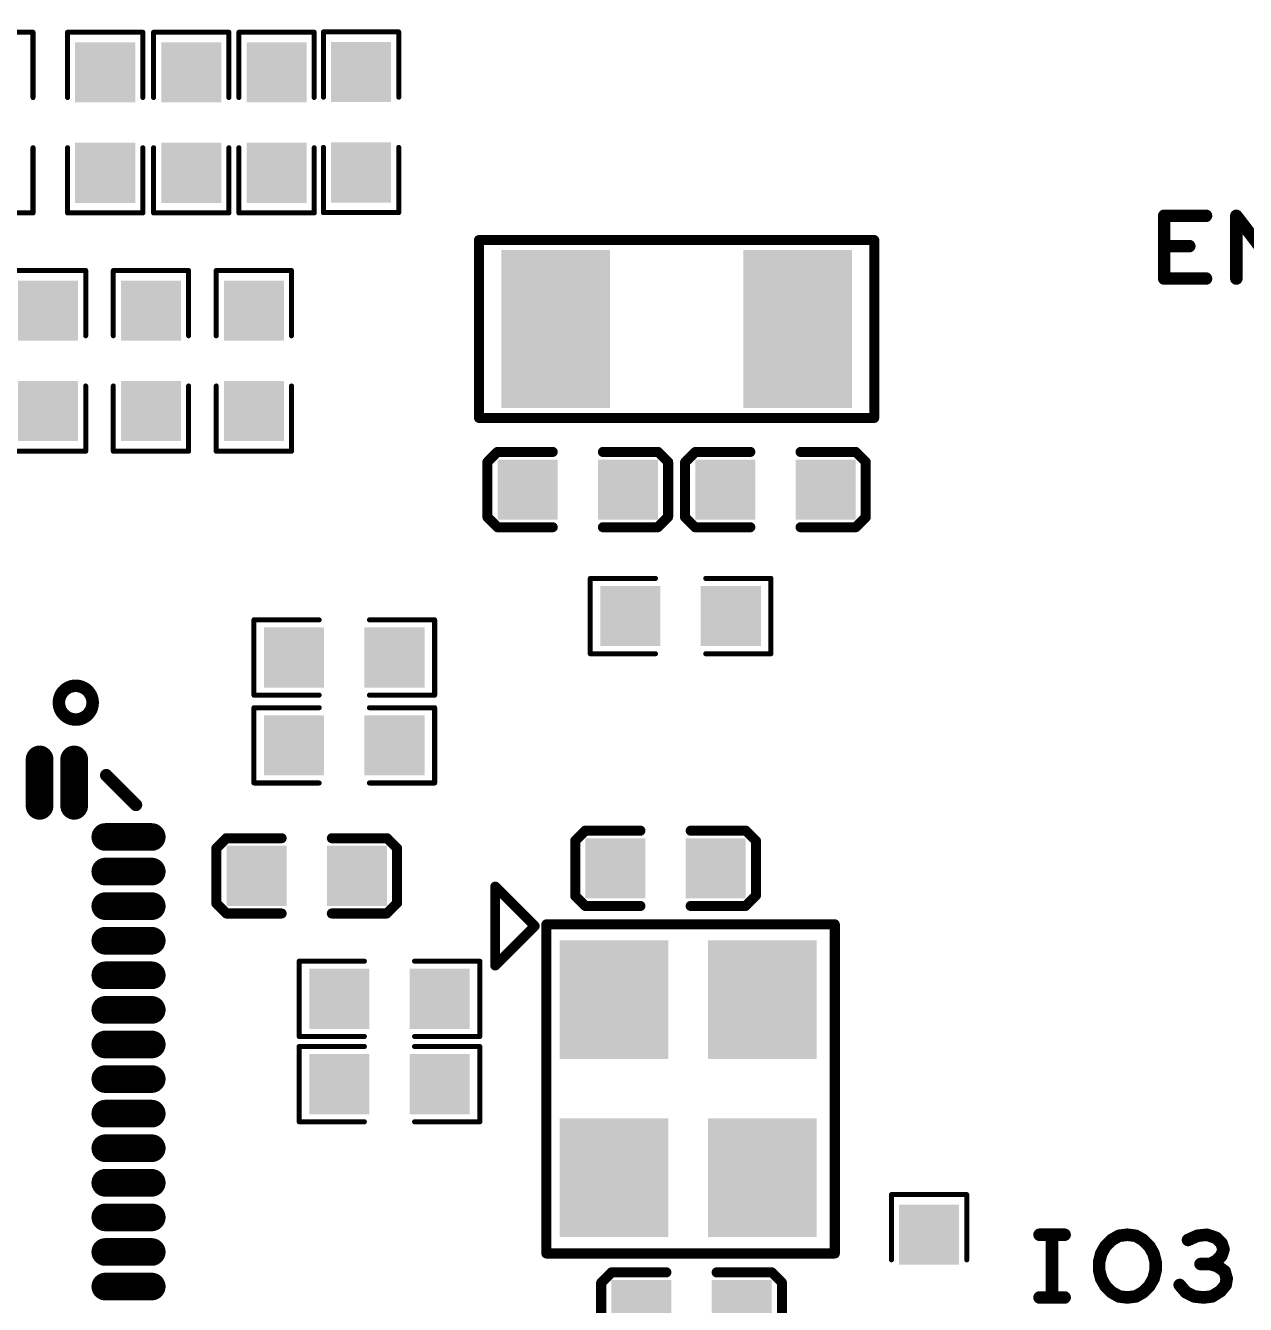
# Model space of a CAD drawing. Extents: x -13 to 102, y 0 to 99.
# Drawn here: x 29.08 to 41.43, y 51.64 to 64.59 of the extents above; entities that cross this region are included whole.
import ezdxf

# ---------------------------------------------------------------- set-up
doc = ezdxf.new("R2010")
doc.units = 0
doc.layers.get('0').update_dxf_attribs({"linetype": 'CONTINUOUS'})
doc.layers.get('DEFPOINTS').update_dxf_attribs({"linetype": 'CONTINUOUS'})
doc.layers.add('SILK_TOP_ART', color=251, linetype='CONTINUOUS')
doc.layers.add('SOLDER_TOP_ART', color=18, linetype='CONTINUOUS')
doc.layers.get('0').off()
doc.dimstyles.get("Standard").update_dxf_attribs({"dimtxt": 3, "dimasz": 3, "dimexe": 0.18, "dimexo": 0, "dimgap": 1.5, "dimtad": 0, "dimtih": 1, "dimtoh": 1, "dimzin": 0, "dimcen": 0.09, "dimazin": 3, "dimtfac": 1, "dimtofl": 0, "dimtmove": 0, "dimatfit": 3})

# ---------------------------------------------------------------- blocks, each defined once
blk = doc.blocks.new('ROUND_309')
at = {"const_width": 0.05}
blk.add_lwpolyline([(-0.025, 0, 1), (0.025, 0, 1)], format="xyb", close=True, dxfattribs=at)
blk = doc.blocks.new('ROUND_214')
at = {"const_width": 0.0508}
blk.add_lwpolyline([(-0.0254, 0, 1), (0.0254, 0, 1)], format="xyb", close=True, dxfattribs=at)
blk = doc.blocks.new('ROUND_159')
at = {"const_width": 0.0635}
blk.add_lwpolyline([(-0.03175, 0, 1), (0.03175, 0, 1)], format="xyb", close=True, dxfattribs=at)
blk = doc.blocks.new('ROUND_320')
at = {"const_width": 0.0254}
blk.add_lwpolyline([(-0.0127, 0, 1), (0.0127, 0, 1)], format="xyb", close=True, dxfattribs=at)
blk = doc.blocks.new('OBLONG_377')
at = {"const_width": 0.28}
blk.add_lwpolyline([(0, 0.235), (0, -0.235)], dxfattribs=at)
at = {"const_width": 0.14}
for points in [[(-0.07, 0.235, 1), (0.07, 0.235, 1)], [(-0.07, -0.235, 1), (0.07, -0.235, 1)]]:
    blk.add_lwpolyline(points, format="xyb", close=True, dxfattribs=at)
blk = doc.blocks.new('OBLONG_376')
at = {"const_width": 0.28}
blk.add_lwpolyline([(0.235, 0), (-0.235, 0)], dxfattribs=at)
at = {"const_width": 0.14}
for points in [[(-0.305, 0, 1), (-0.165, 0, 1)], [(0.165, 0, 1), (0.305, 0, 1)]]:
    blk.add_lwpolyline(points, format="xyb", close=True, dxfattribs=at)
blk = doc.blocks.new('SQUARE_333')
blk.add_solid([(0.304, 0.304), (0.304, -0.304), (-0.304, 0.304), (-0.304, -0.304)])
blk = doc.blocks.new('RECTANGLE_364')
blk.add_solid([(0.55, 0.6), (0.55, -0.6), (-0.55, 0.6), (-0.55, -0.6)])
blk = doc.blocks.new('RECTANGLE_366')
blk.add_solid([(0.55, 0.8), (0.55, -0.8), (-0.55, 0.8), (-0.55, -0.8)])
blk = doc.blocks.new('*U174')
at = {"layer": 'SOLDER_TOP_ART', "color": 0, "linetype": 'CONTINUOUS'}
blk.add_text('88.00', height=3, dxfattribs=at).set_placement((39.771, 0.605))
blk = doc.blocks.new('*D168')
at = {"layer": 'DEFPOINTS', "color": 0, "linetype": 'CONTINUOUS'}
for p in [(1, 82.538), (89, 61.962), (89, 2.079)]:
    blk.add_point(p, dxfattribs=at)
at = {"layer": 'SOLDER_TOP_ART', "color": 0, "linetype": 'CONTINUOUS'}
for p, q in [((1, 82.538), (1, 1.899)), ((89, 61.962), (89, 1.899)), ((4, 2.079), (38.441, 2.079)), ((86, 2.079), (51.559, 2.079))]:
    blk.add_line(p, q, dxfattribs=at)
for points in [[(4, 2.579), (4, 1.579), (1, 2.079)], [(86, 2.579), (86, 1.579), (89, 2.079)]]:
    blk.add_solid(points, dxfattribs=at)
at = {"layer": 'SOLDER_TOP_ART', "linetype": 'CONTINUOUS'}
blk.add_blockref('*U174', (0, 0), dxfattribs=at)

msp = doc.modelspace()

# ---------------------------------------------------------------- linework, layer by layer
at = {"layer": 'SILK_TOP_ART'}
for points, const_width in [([(29.1584, 64.5192), (28.3964, 64.5192)], 0.0508), ([(29.1584, 63.8588), (29.1584, 64.5192)], 0.0508), ([(29.5078, 64.5192), (29.5078, 63.8588)], 0.0508), ([(30.2698, 64.5192), (29.5078, 64.5192)], 0.0508), ([(30.2698, 63.8588), (30.2698, 64.5192)], 0.0508), ([(30.3784, 64.5192), (31.1404, 64.5192)], 0.0508), ([(30.3784, 63.8588), (30.3784, 64.5192)], 0.0508), ([(31.1404, 64.5192), (31.1404, 63.8588)], 0.0508), ([(31.242, 64.5192), (31.242, 63.8588)], 0.0508), ([(32.004, 64.5192), (31.242, 64.5192)], 0.0508), ([(32.004, 63.8588), (32.004, 64.5192)], 0.0508), ([(32.0978, 64.5224), (32.0978, 63.862)], 0.0508), ([(32.8598, 64.5224), (32.0978, 64.5224)], 0.0508), ([(32.8598, 63.862), (32.8598, 64.5224)], 0.0508), ([(29.1584, 63.3508), (29.1584, 62.6904)], 0.0508), ([(29.5078, 62.6904), (29.5078, 63.3508)], 0.0508), ([(30.2698, 63.3508), (30.2698, 62.6904)], 0.0508), ([(30.3784, 63.3508), (30.3784, 62.6904)], 0.0508), ([(31.1404, 62.6904), (31.1404, 63.3508)], 0.0508), ([(31.242, 62.6904), (31.242, 63.3508)], 0.0508), ([(32.004, 63.3508), (32.004, 62.6904)], 0.0508), ([(32.0978, 62.6936), (32.0978, 63.354)], 0.0508), ([(32.8598, 63.354), (32.8598, 62.6936)], 0.0508), ([(29.1584, 62.6904), (28.3964, 62.6904)], 0.0508), ([(30.2698, 62.6904), (29.5078, 62.6904)], 0.0508), ([(30.3784, 62.6904), (31.1404, 62.6904)], 0.0508), ([(32.004, 62.6904), (31.242, 62.6904)], 0.0508), ([(32.8598, 62.6936), (32.0978, 62.6936)], 0.0508), ([(40.6061, 62.0268), (40.6061, 62.6618)], 0.127), ([(40.6061, 62.6618), (41.0295, 62.6618)], 0.127), ([(41.3364, 62.0268), (41.3364, 62.6618)], 0.127), ([(41.3364, 62.6618), (41.8232, 62.0268)], 0.127), ([(33.6718, 62.4162), (37.6718, 62.4162)], 0.1016), ([(33.6718, 60.6162), (33.6718, 62.4162)], 0.1016), ([(37.6718, 62.4162), (37.6718, 60.6162)], 0.1016), ([(40.8601, 62.3549), (40.6061, 62.3549)], 0.127), ([(29.6918, 62.1078), (28.9298, 62.1078)], 0.0508), ([(29.6918, 61.4474), (29.6918, 62.1078)], 0.0508), ([(29.9712, 62.1078), (29.9712, 61.4474)], 0.0508), ([(30.7332, 62.1078), (29.9712, 62.1078)], 0.0508), ([(30.7332, 61.4474), (30.7332, 62.1078)], 0.0508), ([(31.0126, 62.1078), (31.0126, 61.4474)], 0.0508), ([(31.7746, 62.1078), (31.0126, 62.1078)], 0.0508), ([(31.7746, 61.4474), (31.7746, 62.1078)], 0.0508), ([(41.0295, 62.0268), (40.6061, 62.0268)], 0.127), ([(29.6918, 60.9394), (29.6918, 60.279)], 0.0508), ([(29.9712, 60.279), (29.9712, 60.9394)], 0.0508), ([(30.7332, 60.9394), (30.7332, 60.279)], 0.0508), ([(31.0126, 60.279), (31.0126, 60.9394)], 0.0508), ([(31.7746, 60.9394), (31.7746, 60.279)], 0.0508), ([(37.6718, 60.6162), (33.6718, 60.6162)], 0.1016), ([(33.859, 60.2718), (33.7574, 60.1702)], 0.1016), ([(34.4178, 60.2718), (33.859, 60.2718)], 0.1016), ([(34.9258, 60.2718), (35.4846, 60.2718)], 0.1016), ([(35.4846, 60.2718), (35.5862, 60.1705)], 0.1016), ([(35.7574, 60.1669), (35.8623, 60.2718)], 0.1016), ([(35.8623, 60.2718), (36.4178, 60.2718)], 0.1016), ([(37.4846, 60.2718), (36.9258, 60.2718)], 0.1016), ([(37.5862, 60.1702), (37.4846, 60.2718)], 0.1016), ([(29.6918, 60.279), (28.9298, 60.279)], 0.0508), ([(30.7332, 60.279), (29.9712, 60.279)], 0.0508), ([(31.7746, 60.279), (31.0126, 60.279)], 0.0508), ([(33.7574, 60.1702), (33.7574, 59.6114)], 0.1016), ([(35.5862, 60.1705), (35.5862, 59.6147)], 0.1016), ([(35.7574, 59.6111), (35.7574, 60.1669)], 0.1016), ([(37.5862, 59.6114), (37.5862, 60.1702)], 0.1016), ([(33.7574, 59.6114), (33.859, 59.5098)], 0.1016), ([(33.859, 59.5098), (34.4178, 59.5098)], 0.1016), ([(35.4813, 59.5098), (34.9258, 59.5098)], 0.1016), ([(35.5862, 59.6147), (35.4813, 59.5098)], 0.1016), ([(35.859, 59.5098), (35.7574, 59.6111)], 0.1016), ([(36.4178, 59.5098), (35.859, 59.5098)], 0.1016), ([(36.9258, 59.5098), (37.4846, 59.5098)], 0.1016), ([(37.4846, 59.5098), (37.5862, 59.6114)], 0.1016), ([(34.798, 58.9916), (35.4584, 58.9916)], 0.0508), ([(34.798, 58.2296), (34.798, 58.9916)], 0.0508), ([(36.6268, 58.9916), (35.9664, 58.9916)], 0.0508), ([(36.6268, 58.2296), (36.6268, 58.9916)], 0.0508), ([(31.3944, 58.5724), (31.3944, 57.8104)], 0.0508), ([(32.0548, 58.5724), (31.3944, 58.5724)], 0.0508), ([(32.5628, 58.5724), (33.2232, 58.5724)], 0.0508), ([(33.2232, 58.5724), (33.2232, 57.8104)], 0.0508), ([(35.4584, 58.2296), (34.798, 58.2296)], 0.0508), ([(35.9664, 58.2296), (36.6268, 58.2296)], 0.0508), ([(31.3944, 57.8104), (32.0548, 57.8104)], 0.0508), ([(33.2232, 57.8104), (32.5628, 57.8104)], 0.0508), ([(31.3944, 57.6834), (31.3944, 56.9214)], 0.0508), ([(32.0548, 57.6834), (31.3944, 57.6834)], 0.0508), ([(32.5628, 57.6834), (33.2232, 57.6834)], 0.0508), ([(33.2232, 57.6834), (33.2232, 56.9214)], 0.0508), ([(29.9, 57), (30.2, 56.7)], 0.127), ([(31.3944, 56.9214), (32.0548, 56.9214)], 0.0508), ([(33.2232, 56.9214), (32.5628, 56.9214)], 0.0508), ([(34.7472, 56.4388), (34.6456, 56.3372)], 0.1016), ([(35.306, 56.4388), (34.7472, 56.4388)], 0.1016), ([(35.814, 56.4388), (36.3728, 56.4388)], 0.1016), ([(36.3728, 56.4388), (36.4744, 56.3375)], 0.1016), ([(31.1158, 56.3626), (31.0142, 56.261)], 0.1016), ([(31.0142, 56.261), (31.0142, 55.7022)], 0.1016), ([(31.6746, 56.3626), (31.1158, 56.3626)], 0.1016), ([(32.1826, 56.3626), (32.7414, 56.3626)], 0.1016), ([(32.7414, 56.3626), (32.843, 56.2613)], 0.1016), ([(32.843, 56.2613), (32.843, 55.7055)], 0.1016), ([(34.6456, 56.3372), (34.6456, 55.7784)], 0.1016), ([(36.4744, 56.3375), (36.4744, 55.7817)], 0.1016), ([(34.236, 55.4736), (33.836, 55.8736)], 0.1), ([(33.836, 55.8736), (33.836, 55.0736)], 0.1), ([(34.6456, 55.7784), (34.7472, 55.6768)], 0.1016), ([(36.4744, 55.7817), (36.3695, 55.6768)], 0.1016), ([(31.0142, 55.7022), (31.1158, 55.6006)], 0.1016), ([(32.843, 55.7055), (32.7381, 55.6006)], 0.1016), ([(34.7472, 55.6768), (35.306, 55.6768)], 0.1016), ([(36.3695, 55.6768), (35.814, 55.6768)], 0.1016), ([(31.1158, 55.6006), (31.6746, 55.6006)], 0.1016), ([(32.7381, 55.6006), (32.1826, 55.6006)], 0.1016), ([(34.3539, 52.1596), (34.3539, 55.4905)], 0.1016), ([(34.3539, 55.4905), (37.2731, 55.4905)], 0.1016), ([(37.2731, 55.4905), (37.2731, 52.1596)], 0.1016), ([(33.836, 55.0736), (34.236, 55.4736)], 0.1), ([(31.8516, 55.118), (31.8516, 54.356)], 0.0508), ([(32.512, 55.118), (31.8516, 55.118)], 0.0508), ([(33.02, 55.118), (33.6804, 55.118)], 0.0508), ([(33.6804, 55.118), (33.6804, 54.356)], 0.0508), ([(31.8516, 54.356), (32.512, 54.356)], 0.0508), ([(33.6804, 54.356), (33.02, 54.356)], 0.0508), ([(31.8516, 54.2544), (31.8516, 53.4924)], 0.0508), ([(32.512, 54.2544), (31.8516, 54.2544)], 0.0508), ([(33.02, 54.2544), (33.6804, 54.2544)], 0.0508), ([(33.6804, 54.2544), (33.6804, 53.4924)], 0.0508), ([(31.8516, 53.4924), (32.512, 53.4924)], 0.0508), ([(33.6804, 53.4924), (33.02, 53.4924)], 0.0508), ([(37.846, 52.7558), (38.608, 52.7558)], 0.0508), ([(37.846, 52.0954), (37.846, 52.7558)], 0.0508), ([(38.608, 52.7558), (38.608, 52.0954)], 0.0508), ([(39.3446, 52.3494), (39.5986, 52.3494)], 0.127), ([(39.4716, 52.3494), (39.4716, 51.7144)], 0.127), ([(39.969, 52.1589), (40.0113, 52.233)], 0.127), ([(40.0113, 52.233), (40.0749, 52.2965)], 0.127), ([(40.0749, 52.2965), (40.1489, 52.3388)], 0.127), ([(40.1489, 52.3388), (40.2336, 52.3494)], 0.127), ([(40.2336, 52.3494), (40.3183, 52.3388)], 0.127), ([(40.3183, 52.3388), (40.3923, 52.2965)], 0.127), ([(40.3923, 52.2965), (40.4559, 52.233)], 0.127), ([(40.4559, 52.233), (40.4982, 52.1589)], 0.127), ([(40.9427, 52.3388), (40.8474, 52.2965)], 0.127), ([(41.0379, 52.3494), (40.9427, 52.3388)], 0.127), ([(41.1332, 52.3176), (41.0379, 52.3494)], 0.127), ([(41.1861, 52.2647), (41.1332, 52.3176)], 0.127), ([(41.2073, 52.2012), (41.1861, 52.2647)], 0.127), ([(37.2731, 52.1596), (34.3539, 52.1596)], 0.1016), ([(39.9478, 52.0742), (39.969, 52.1589)], 0.127), ([(40.4982, 52.1589), (40.5194, 52.0742)], 0.127), ([(41.1332, 52.0848), (41.1861, 52.1377)], 0.127), ([(41.1861, 52.1377), (41.2073, 52.2012)], 0.127), ([(39.9478, 51.9896), (39.9478, 52.0742)], 0.127), ([(39.969, 51.9049), (39.9478, 51.9896)], 0.127), ([(40.5194, 51.9896), (40.4982, 51.9049)], 0.127), ([(40.5194, 52.0742), (40.5194, 51.9896)], 0.127), ([(41.0697, 52.0531), (40.9744, 52.0531)], 0.127), ([(41.0697, 52.0531), (41.1332, 52.0848)], 0.127), ([(41.1438, 52.0319), (41.0697, 52.0531)], 0.127), ([(41.2179, 51.979), (41.1438, 52.0319)], 0.127), ([(41.239, 51.9049), (41.2179, 51.979)], 0.127), ([(34.9082, 51.8635), (35.0131, 51.9684)], 0.1016), ([(34.9082, 51.3077), (34.9082, 51.8635)], 0.1016), ([(35.0131, 51.9684), (35.5686, 51.9684)], 0.1016), ([(36.6354, 51.9684), (36.0766, 51.9684)], 0.1016), ([(36.737, 51.8668), (36.6354, 51.9684)], 0.1016), ([(36.737, 51.308), (36.737, 51.8668)], 0.1016), ([(40.0113, 51.8308), (39.969, 51.9049)], 0.127), ([(40.4982, 51.9049), (40.4559, 51.8308)], 0.127), ([(40.7628, 51.8414), (40.8263, 51.7673)], 0.127), ([(41.1755, 51.7779), (41.2284, 51.8414)], 0.127), ([(41.2284, 51.8414), (41.239, 51.9049)], 0.127), ([(39.3446, 51.7144), (39.5986, 51.7144)], 0.127), ([(40.0749, 51.7673), (40.0113, 51.8308)], 0.127), ([(40.1489, 51.725), (40.0749, 51.7673)], 0.127), ([(40.2336, 51.7144), (40.1489, 51.725)], 0.127), ([(40.3183, 51.725), (40.2336, 51.7144)], 0.127), ([(40.3923, 51.7673), (40.3183, 51.725)], 0.127), ([(40.4559, 51.8308), (40.3923, 51.7673)], 0.127), ([(40.8263, 51.7673), (40.9109, 51.725)], 0.127), ([(40.9109, 51.725), (41.0062, 51.7144)], 0.127), ([(41.0062, 51.7144), (41.0909, 51.725)], 0.127), ([(41.0909, 51.725), (41.1755, 51.7779)], 0.127)]:
    msp.add_lwpolyline(points, dxfattribs=dict(at, const_width=const_width))
at = {"layer": 'SILK_TOP_ART', "const_width": 0.127}
msp.add_lwpolyline([(29.42008, 57.73419, 1), (29.7619, 57.73419, 1)], format="xyb", close=True, dxfattribs=at)

# ---------------------------------------------------------------- block references
at = {"layer": 'SILK_TOP_ART'}
for name, p in [('ROUND_320', (29.1584, 64.5192)), ('ROUND_320', (29.1584, 64.5192)), ('ROUND_320', (29.5078, 64.5192)), ('ROUND_320', (29.5078, 64.5192)), ('ROUND_320', (30.2698, 64.5192)), ('ROUND_320', (30.2698, 64.5192)), ('ROUND_320', (30.3784, 64.5192)), ('ROUND_320', (30.3784, 64.5192)), ('ROUND_320', (31.1404, 64.5192)), ('ROUND_320', (31.1404, 64.5192)), ('ROUND_320', (31.242, 64.5192)), ('ROUND_320', (31.242, 64.5192)), ('ROUND_320', (32.004, 64.5192)), ('ROUND_320', (32.004, 64.5192)), ('ROUND_320', (32.0978, 64.5224)), ('ROUND_320', (32.0978, 64.5224)), ('ROUND_320', (32.8598, 64.5224)), ('ROUND_320', (32.8598, 64.5224)), ('ROUND_320', (29.1584, 63.8588)), ('ROUND_320', (29.5078, 63.8588)), ('ROUND_320', (30.2698, 63.8588)), ('ROUND_320', (30.3784, 63.8588)), ('ROUND_320', (31.1404, 63.8588)), ('ROUND_320', (31.242, 63.8588)), ('ROUND_320', (32.004, 63.8588)), ('ROUND_320', (32.0978, 63.862)), ('ROUND_320', (32.8598, 63.862)), ('ROUND_320', (29.1584, 63.3508)), ('ROUND_320', (29.5078, 63.3508)), ('ROUND_320', (30.2698, 63.3508)), ('ROUND_320', (30.3784, 63.3508)), ('ROUND_320', (31.1404, 63.3508)), ('ROUND_320', (31.242, 63.3508)), ('ROUND_320', (32.004, 63.3508)), ('ROUND_320', (32.0978, 63.354)), ('ROUND_320', (32.8598, 63.354)), ('ROUND_320', (29.1584, 62.6904)), ('ROUND_320', (29.1584, 62.6904)), ('ROUND_320', (29.5078, 62.6904)), ('ROUND_320', (29.5078, 62.6904)), ('ROUND_320', (30.2698, 62.6904)), ('ROUND_320', (30.2698, 62.6904)), ('ROUND_320', (30.3784, 62.6904)), ('ROUND_320', (30.3784, 62.6904)), ('ROUND_320', (31.1404, 62.6904)), ('ROUND_320', (31.1404, 62.6904)), ('ROUND_320', (31.242, 62.6904)), ('ROUND_320', (31.242, 62.6904)), ('ROUND_320', (32.004, 62.6904)), ('ROUND_320', (32.004, 62.6904)), ('ROUND_320', (32.0978, 62.6936)), ('ROUND_320', (32.0978, 62.6936)), ('ROUND_320', (32.8598, 62.6936)), ('ROUND_320', (32.8598, 62.6936)), ('ROUND_159', (40.6061, 62.6618)), ('ROUND_159', (41.0295, 62.6618)), ('ROUND_159', (41.3364, 62.6618)), ('ROUND_214', (33.6718, 62.4162)), ('ROUND_214', (33.6718, 62.4162)), ('ROUND_214', (37.6718, 62.4162)), ('ROUND_214', (37.6718, 62.4162)), ('ROUND_159', (40.6061, 62.3549)), ('ROUND_159', (40.8601, 62.3549)), ('ROUND_320', (29.6918, 62.1078)), ('ROUND_320', (29.6918, 62.1078)), ('ROUND_320', (29.9712, 62.1078)), ('ROUND_320', (29.9712, 62.1078)), ('ROUND_320', (30.7332, 62.1078)), ('ROUND_320', (30.7332, 62.1078)), ('ROUND_320', (31.0126, 62.1078)), ('ROUND_320', (31.0126, 62.1078)), ('ROUND_320', (31.7746, 62.1078)), ('ROUND_320', (31.7746, 62.1078)), ('ROUND_159', (40.6061, 62.0268)), ('ROUND_159', (41.0295, 62.0268)), ('ROUND_159', (41.3364, 62.0268)), ('ROUND_320', (29.6918, 61.4474)), ('ROUND_320', (29.9712, 61.4474)), ('ROUND_320', (30.7332, 61.4474)), ('ROUND_320', (31.0126, 61.4474)), ('ROUND_320', (31.7746, 61.4474)), ('ROUND_320', (29.6918, 60.9394)), ('ROUND_320', (29.9712, 60.9394)), ('ROUND_320', (30.7332, 60.9394)), ('ROUND_320', (31.0126, 60.9394)), ('ROUND_320', (31.7746, 60.9394)), ('ROUND_214', (33.6718, 60.6162)), ('ROUND_214', (33.6718, 60.6162)), ('ROUND_214', (37.6718, 60.6162)), ('ROUND_214', (37.6718, 60.6162)), ('ROUND_214', (33.859, 60.2718)), ('ROUND_214', (33.859, 60.2718)), ('ROUND_214', (34.4178, 60.2718)), ('ROUND_214', (34.9258, 60.2718)), ('ROUND_214', (35.4846, 60.2718)), ('ROUND_214', (35.4846, 60.2718)), ('ROUND_214', (35.8623, 60.2718)), ('ROUND_214', (35.8623, 60.2718)), ('ROUND_214', (36.4178, 60.2718)), ('ROUND_214', (36.9258, 60.2718)), ('ROUND_214', (37.4846, 60.2718)), ('ROUND_214', (37.4846, 60.2718)), ('ROUND_320', (29.6918, 60.279)), ('ROUND_320', (29.6918, 60.279)), ('ROUND_320', (29.9712, 60.279)), ('ROUND_320', (29.9712, 60.279)), ('ROUND_320', (30.7332, 60.279)), ('ROUND_320', (30.7332, 60.279)), ('ROUND_320', (31.0126, 60.279)), ('ROUND_320', (31.0126, 60.279)), ('ROUND_320', (31.7746, 60.279)), ('ROUND_320', (31.7746, 60.279)), ('ROUND_214', (33.7574, 60.1702)), ('ROUND_214', (33.7574, 60.1702)), ('ROUND_214', (35.5862, 60.1705)), ('ROUND_214', (35.5862, 60.1705)), ('ROUND_214', (35.7574, 60.1669)), ('ROUND_214', (35.7574, 60.1669)), ('ROUND_214', (37.5862, 60.1702)), ('ROUND_214', (37.5862, 60.1702)), ('ROUND_214', (33.7574, 59.6114)), ('ROUND_214', (33.7574, 59.6114)), ('ROUND_214', (33.859, 59.5098)), ('ROUND_214', (33.859, 59.5098)), ('ROUND_214', (34.4178, 59.5098)), ('ROUND_214', (34.9258, 59.5098)), ('ROUND_214', (35.4813, 59.5098)), ('ROUND_214', (35.4813, 59.5098)), ('ROUND_214', (35.5862, 59.6147)), ('ROUND_214', (35.5862, 59.6147)), ('ROUND_214', (35.7574, 59.6111)), ('ROUND_214', (35.7574, 59.6111)), ('ROUND_214', (35.859, 59.5098)), ('ROUND_214', (35.859, 59.5098)), ('ROUND_214', (36.4178, 59.5098)), ('ROUND_214', (36.9258, 59.5098)), ('ROUND_214', (37.4846, 59.5098)), ('ROUND_214', (37.4846, 59.5098)), ('ROUND_214', (37.5862, 59.6114)), ('ROUND_214', (37.5862, 59.6114)), ('ROUND_320', (34.798, 58.9916)), ('ROUND_320', (34.798, 58.9916)), ('ROUND_320', (35.4584, 58.9916)), ('ROUND_320', (35.9664, 58.9916)), ('ROUND_320', (36.6268, 58.9916)), ('ROUND_320', (36.6268, 58.9916)), ('ROUND_320', (31.3944, 58.5724)), ('ROUND_320', (31.3944, 58.5724)), ('ROUND_320', (32.0548, 58.5724)), ('ROUND_320', (32.5628, 58.5724)), ('ROUND_320', (33.2232, 58.5724)), ('ROUND_320', (33.2232, 58.5724)), ('ROUND_320', (34.798, 58.2296)), ('ROUND_320', (34.798, 58.2296)), ('ROUND_320', (35.4584, 58.2296)), ('ROUND_320', (35.9664, 58.2296)), ('ROUND_320', (36.6268, 58.2296)), ('ROUND_320', (36.6268, 58.2296)), ('ROUND_320', (31.3944, 57.8104)), ('ROUND_320', (31.3944, 57.8104)), ('ROUND_320', (32.0548, 57.8104)), ('ROUND_320', (32.5628, 57.8104)), ('ROUND_320', (33.2232, 57.8104)), ('ROUND_320', (33.2232, 57.8104)), ('ROUND_320', (31.3944, 57.6834)), ('ROUND_320', (31.3944, 57.6834)), ('ROUND_320', (32.0548, 57.6834)), ('ROUND_320', (32.5628, 57.6834)), ('ROUND_320', (33.2232, 57.6834)), ('ROUND_320', (33.2232, 57.6834)), ('ROUND_159', (29.9, 57)), ('ROUND_320', (31.3944, 56.9214)), ('ROUND_320', (31.3944, 56.9214)), ('ROUND_320', (32.0548, 56.9214)), ('ROUND_320', (32.5628, 56.9214)), ('ROUND_320', (33.2232, 56.9214)), ('ROUND_320', (33.2232, 56.9214)), ('ROUND_159', (30.2, 56.7)), ('ROUND_214', (34.7472, 56.4388)), ('ROUND_214', (34.7472, 56.4388)), ('ROUND_214', (35.306, 56.4388)), ('ROUND_214', (35.814, 56.4388)), ('ROUND_214', (36.3728, 56.4388)), ('ROUND_214', (36.3728, 56.4388)), ('ROUND_214', (31.0142, 56.261)), ('ROUND_214', (31.0142, 56.261)), ('ROUND_214', (31.1158, 56.3626)), ('ROUND_214', (31.1158, 56.3626)), ('ROUND_214', (31.6746, 56.3626)), ('ROUND_214', (32.1826, 56.3626)), ('ROUND_214', (32.7414, 56.3626)), ('ROUND_214', (32.7414, 56.3626)), ('ROUND_214', (32.843, 56.2613)), ('ROUND_214', (32.843, 56.2613)), ('ROUND_214', (34.6456, 56.3372)), ('ROUND_214', (34.6456, 56.3372)), ('ROUND_214', (36.4744, 56.3375)), ('ROUND_214', (36.4744, 56.3375)), ('ROUND_309', (33.836, 55.8736)), ('ROUND_214', (34.6456, 55.7784)), ('ROUND_214', (34.6456, 55.7784)), ('ROUND_214', (36.4744, 55.7817)), ('ROUND_214', (36.4744, 55.7817)), ('ROUND_214', (31.0142, 55.7022)), ('ROUND_214', (31.0142, 55.7022)), ('ROUND_214', (32.843, 55.7055)), ('ROUND_214', (32.843, 55.7055)), ('ROUND_214', (34.7472, 55.6768)), ('ROUND_214', (34.7472, 55.6768)), ('ROUND_214', (35.306, 55.6768)), ('ROUND_214', (35.814, 55.6768)), ('ROUND_214', (36.3695, 55.6768)), ('ROUND_214', (36.3695, 55.6768)), ('ROUND_214', (31.1158, 55.6006)), ('ROUND_214', (31.1158, 55.6006)), ('ROUND_214', (31.6746, 55.6006)), ('ROUND_214', (32.1826, 55.6006)), ('ROUND_214', (32.7381, 55.6006)), ('ROUND_214', (32.7381, 55.6006)), ('ROUND_214', (34.3539, 55.4905)), ('ROUND_214', (34.3539, 55.4905)), ('ROUND_214', (37.2731, 55.4905)), ('ROUND_214', (37.2731, 55.4905)), ('ROUND_309', (34.236, 55.4736)), ('ROUND_309', (34.236, 55.4736)), ('ROUND_320', (31.8516, 55.118)), ('ROUND_320', (31.8516, 55.118)), ('ROUND_320', (32.512, 55.118)), ('ROUND_320', (33.02, 55.118)), ('ROUND_320', (33.6804, 55.118)), ('ROUND_320', (33.6804, 55.118)), ('ROUND_309', (33.836, 55.0736)), ('ROUND_320', (31.8516, 54.356)), ('ROUND_320', (31.8516, 54.356)), ('ROUND_320', (32.512, 54.356)), ('ROUND_320', (33.02, 54.356)), ('ROUND_320', (33.6804, 54.356)), ('ROUND_320', (33.6804, 54.356)), ('ROUND_320', (31.8516, 54.2544)), ('ROUND_320', (31.8516, 54.2544)), ('ROUND_320', (32.512, 54.2544)), ('ROUND_320', (33.02, 54.2544)), ('ROUND_320', (33.6804, 54.2544)), ('ROUND_320', (33.6804, 54.2544)), ('ROUND_320', (31.8516, 53.4924)), ('ROUND_320', (31.8516, 53.4924)), ('ROUND_320', (32.512, 53.4924)), ('ROUND_320', (33.02, 53.4924)), ('ROUND_320', (33.6804, 53.4924)), ('ROUND_320', (33.6804, 53.4924)), ('ROUND_320', (37.846, 52.7558)), ('ROUND_320', (37.846, 52.7558)), ('ROUND_320', (38.608, 52.7558)), ('ROUND_320', (38.608, 52.7558)), ('ROUND_159', (39.3446, 52.3494)), ('ROUND_159', (39.4716, 52.3494)), ('ROUND_159', (39.5986, 52.3494)), ('ROUND_159', (40.0113, 52.233)), ('ROUND_159', (40.0749, 52.2965)), ('ROUND_159', (40.1489, 52.3388)), ('ROUND_159', (40.2336, 52.3494)), ('ROUND_159', (40.3183, 52.3388)), ('ROUND_159', (40.3923, 52.2965)), ('ROUND_159', (40.4559, 52.233)), ('ROUND_159', (40.8474, 52.2965)), ('ROUND_159', (40.9427, 52.3388)), ('ROUND_159', (41.0379, 52.3494)), ('ROUND_159', (41.1332, 52.3176)), ('ROUND_159', (41.1861, 52.2647)), ('ROUND_214', (34.3539, 52.1596)), ('ROUND_214', (34.3539, 52.1596)), ('ROUND_214', (37.2731, 52.1596)), ('ROUND_214', (37.2731, 52.1596)), ('ROUND_159', (39.969, 52.1589)), ('ROUND_159', (40.4982, 52.1589)), ('ROUND_159', (41.1861, 52.1377)), ('ROUND_159', (41.2073, 52.2012)), ('ROUND_320', (37.846, 52.0954)), ('ROUND_320', (38.608, 52.0954)), ('ROUND_159', (39.9478, 52.0742)), ('ROUND_159', (39.9478, 51.9896)), ('ROUND_159', (40.5194, 52.0742)), ('ROUND_159', (40.5194, 51.9896)), ('ROUND_159', (40.9744, 52.0531)), ('ROUND_159', (41.0697, 52.0531)), ('ROUND_159', (41.0697, 52.0531)), ('ROUND_159', (41.1332, 52.0848)), ('ROUND_159', (41.1438, 52.0319)), ('ROUND_159', (41.2179, 51.979)), ('ROUND_214', (34.9082, 51.8635)), ('ROUND_214', (34.9082, 51.8635)), ('ROUND_214', (35.0131, 51.9684)), ('ROUND_214', (35.0131, 51.9684)), ('ROUND_214', (35.5686, 51.9684)), ('ROUND_214', (36.0766, 51.9684)), ('ROUND_214', (36.6354, 51.9684)), ('ROUND_214', (36.6354, 51.9684)), ('ROUND_214', (36.737, 51.8668)), ('ROUND_214', (36.737, 51.8668)), ('ROUND_159', (39.969, 51.9049)), ('ROUND_159', (40.4982, 51.9049)), ('ROUND_159', (40.7628, 51.8414)), ('ROUND_159', (41.2284, 51.8414)), ('ROUND_159', (41.239, 51.9049)), ('ROUND_159', (39.3446, 51.7144)), ('ROUND_159', (39.4716, 51.7144)), ('ROUND_159', (39.5986, 51.7144)), ('ROUND_159', (40.0113, 51.8308)), ('ROUND_159', (40.0749, 51.7673)), ('ROUND_159', (40.1489, 51.725)), ('ROUND_159', (40.2336, 51.7144)), ('ROUND_159', (40.2336, 51.7144)), ('ROUND_159', (40.3183, 51.725)), ('ROUND_159', (40.3923, 51.7673)), ('ROUND_159', (40.4559, 51.8308)), ('ROUND_159', (40.8263, 51.7673)), ('ROUND_159', (40.9109, 51.725)), ('ROUND_159', (41.0062, 51.7144)), ('ROUND_159', (41.0909, 51.725)), ('ROUND_159', (41.1755, 51.7779))]:
    msp.add_blockref(name, p, dxfattribs=at)
at = {"layer": 'SOLDER_TOP_ART'}
for name, p in [('SQUARE_333', (29.8888, 64.1128)), ('SQUARE_333', (30.7594, 64.1128)), ('SQUARE_333', (31.623, 64.1128)), ('SQUARE_333', (32.4788, 64.116)), ('SQUARE_333', (29.8888, 63.0968)), ('SQUARE_333', (30.7594, 63.0968)), ('SQUARE_333', (31.623, 63.0968)), ('SQUARE_333', (32.4788, 63.1)), ('RECTANGLE_366', (34.4468, 61.5162)), ('RECTANGLE_366', (36.8968, 61.5162)), ('SQUARE_333', (29.3108, 61.7014)), ('SQUARE_333', (30.3522, 61.7014)), ('SQUARE_333', (31.3936, 61.7014)), ('SQUARE_333', (29.3108, 60.6854)), ('SQUARE_333', (30.3522, 60.6854)), ('SQUARE_333', (31.3936, 60.6854)), ('SQUARE_333', (34.1638, 59.8908)), ('SQUARE_333', (35.1798, 59.8908)), ('SQUARE_333', (36.1638, 59.8908)), ('SQUARE_333', (37.1798, 59.8908)), ('SQUARE_333', (35.2044, 58.6106)), ('SQUARE_333', (36.2204, 58.6106)), ('SQUARE_333', (31.8008, 58.1914)), ('SQUARE_333', (32.8168, 58.1914)), ('SQUARE_333', (31.8008, 57.3024)), ('SQUARE_333', (32.8168, 57.3024)), ('OBLONG_377', (29.225, 56.925)), ('OBLONG_377', (29.575, 56.925)), ('OBLONG_376', (30.125, 56.375)), ('SQUARE_333', (35.052, 56.0578)), ('SQUARE_333', (36.068, 56.0578)), ('SQUARE_333', (31.4206, 55.9816)), ('SQUARE_333', (32.4366, 55.9816)), ('OBLONG_376', (30.125, 56.025)), ('OBLONG_376', (30.125, 55.675)), ('OBLONG_376', (30.125, 55.325)), ('RECTANGLE_364', (35.039, 54.7276)), ('RECTANGLE_364', (36.5391, 54.7275)), ('OBLONG_376', (30.125, 54.975)), ('SQUARE_333', (32.258, 54.737)), ('SQUARE_333', (33.274, 54.737)), ('OBLONG_376', (30.125, 54.625)), ('OBLONG_376', (30.125, 54.275)), ('SQUARE_333', (32.258, 53.8734)), ('SQUARE_333', (33.274, 53.8734)), ('OBLONG_376', (30.125, 53.925)), ('OBLONG_376', (30.125, 53.575)), ('RECTANGLE_364', (35.0389, 52.9277)), ('RECTANGLE_364', (36.5391, 52.9277)), ('OBLONG_376', (30.125, 53.225)), ('OBLONG_376', (30.125, 52.875)), ('OBLONG_376', (30.125, 52.525)), ('SQUARE_333', (38.227, 52.3494)), ('OBLONG_376', (30.125, 52.175)), ('OBLONG_376', (30.125, 51.825)), ('SQUARE_333', (35.3146, 51.5874)), ('SQUARE_333', (36.3306, 51.5874))]:
    msp.add_blockref(name, p, dxfattribs=at)

# ---------------------------------------------------------------- dimensions: what is measured, and where the dimension line sits
at = {"layer": 'SOLDER_TOP_ART', "linetype": 'CONTINUOUS'}
dim = msp.add_linear_dim(base=(89, 2.079174), p1=(1, 82.5381), p2=(89, 61.9619), dimstyle='Standard', dxfattribs=at)
dim.commit()
dim.dimension.update_dxf_attribs({"geometry": '*D168', "text_midpoint": (45, 2.079174)})

doc.saveas('drawing.dxf')
